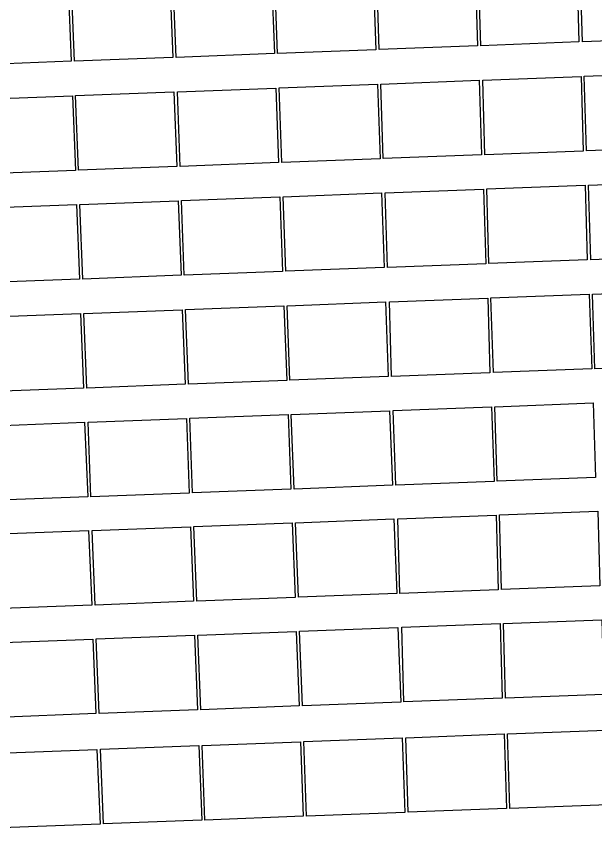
# Model space of a CAD drawing. Header units: metres. Extents: x 1956498 to 1957612, y 2277909 to 2278547.
# Drawn here: x 1956714.6 to 1956759, y 2278264.8 to 2278327 of the extents above; entities that cross this region are included whole.
import ezdxf

# ---------------------------------------------------------------- set-up
doc = ezdxf.new("R2010")
doc.units = ezdxf.units.M
doc.layers.add('PVcase PV Modules (full frames)', color=142, linetype='Continuous')

# ---------------------------------------------------------------- blocks, each defined once
blk = doc.blocks.new('3P6@20DEG F FX ID1 PVBlock')
at = {"color": 0, "transparency": 33554687}
blk.add_polyline3d([(0, 0, 2.083586713139974), (7.539539347030692, 0.2870042413902952, 2.083586713139975), (7.757297679336461, -5.433460050740019, 1.675326544159361e-15), (0.2177583323057694, -5.720464292130313, 0)], close=True, dxfattribs=at)

msp = doc.modelspace()

# ---------------------------------------------------------------- block references
at = {"layer": 'PVcase PV Modules (full frames)', "color": 144, "true_color": 0x007ca5, "transparency": 33554687, "extrusion": (0.02450537313439653, 0.0009328349787302945, 0.9996992630318612), "rotation": 267.82}
msp.add_blockref('3P6@20DEG F FX ID1 PVBlock', (2202248.768537946, -2041369.837785331, 50698.27275286428), dxfattribs=at)
at = {"layer": 'PVcase PV Modules (full frames)', "color": 144, "true_color": 0x007ca5, "transparency": 33554687, "extrusion": (0.01859165566819167, 0.0007077201650708768, 0.9998269097557255), "rotation": 267.82}
msp.add_blockref('3P6@20DEG F FX ID1 PVBlock', (2202248.768537946, -2041641.982146299, 38613.75271598216), dxfattribs=at)
at = {"layer": 'PVcase PV Modules (full frames)', "color": 144, "true_color": 0x007ca5, "transparency": 33554687, "extrusion": (0.008432807698827195, 0.0003210078845659597, 0.9999643917201515), "rotation": 359.9999224488419}
msp.add_blockref('3P6@20DEG F FX ID1 PVBlock', (1956659.577923794, 2278324.299822445, 17854.57672933604), dxfattribs=at)
at = {"layer": 'PVcase PV Modules (full frames)', "color": 144, "true_color": 0x007ca5, "transparency": 33554687, "extrusion": (0.01778928317675152, 0.0006771766135860085, 0.9998415288613948), "rotation": 267.82}
msp.add_blockref('3P6@20DEG F FX ID1 PVBlock', (2202248.768537946, -2041656.731653409, 36974.17915796326), dxfattribs=at)
at = {"layer": 'PVcase PV Modules (full frames)', "color": 144, "true_color": 0x007ca5, "transparency": 33554687, "extrusion": (-0.004422421384164912, -0.0001683463187933811, 0.9999902068763563), "rotation": 359.9999786715883}
for p in [(1956702.441542191, 2278327.936593628, -8414.584502983635), (1956702.75720289, 2278319.575730915, -8414.954817623915)]:
    msp.add_blockref('3P6@20DEG F FX ID1 PVBlock', p, dxfattribs=at)
at = {"layer": 'PVcase PV Modules (full frames)', "color": 144, "true_color": 0x007ca5, "transparency": 33554687, "extrusion": (-0.004164795667524477, -0.0001585393969160998, 0.9999913146334359), "rotation": 359.9999810841688}
msp.add_blockref('3P6@20DEG F FX ID1 PVBlock', (1956712.234988136, 2278328.39543674, -7888.137316972307), dxfattribs=at)
at = {"layer": 'PVcase PV Modules (full frames)', "color": 144, "true_color": 0x007ca5, "transparency": 33554687, "extrusion": (-0.006074298169216021, -0.0002312275668036521, 0.9999815245471108), "rotation": 359.9999597623716}
msp.add_blockref('3P6@20DEG F FX ID1 PVBlock', (1956678.716022272, 2278326.359072593, -11790.11208439477), dxfattribs=at)
at = {"layer": 'PVcase PV Modules (full frames)', "color": 144, "true_color": 0x007ca5, "transparency": 33554687, "extrusion": (0.01760539590811649, 0.0006701766599274718, 0.9998447884037617), "rotation": 267.82}
msp.add_blockref('3P6@20DEG F FX ID1 PVBlock', (2202240.401718945, -2041679.120792829, 36597.87159461829), dxfattribs=at)
at = {"layer": 'PVcase PV Modules (full frames)', "color": 144, "true_color": 0x007ca5, "transparency": 33554687, "extrusion": (0.01702503413758289, 0.0006480842903519321, 0.9998548535659397), "rotation": 267.82}
msp.add_blockref('3P6@20DEG F FX ID1 PVBlock', (2202240.401718942, -2041684.423051624, 35412.00745602896), dxfattribs=at)
at = {"layer": 'PVcase PV Modules (full frames)', "color": 144, "true_color": 0x007ca5, "transparency": 33554687, "extrusion": (0.02824139592333477, 0.001075052472001732, 0.9996005541307407), "rotation": 267.82}
msp.add_blockref('3P6@20DEG F FX ID1 PVBlock', (2202240.401718944, -2041165.95941133, 58332.23644979385), dxfattribs=at)
at = {"layer": 'PVcase PV Modules (full frames)', "color": 144, "true_color": 0x007ca5, "transparency": 33554687, "extrusion": (0.001460623396367189, 5.560089158449416e-05, 0.9999989317433469), "rotation": 359.9999976734474}
msp.add_blockref('3P6@20DEG F FX ID1 PVBlock', (1956723.934382064, 2278321.059565548, 3606.786453556251), dxfattribs=at)
at = {"layer": 'PVcase PV Modules (full frames)', "color": 144, "true_color": 0x007ca5, "transparency": 33554687, "extrusion": (0.01405221769229523, 0.000534919428494901, 0.999901119630903), "rotation": 359.9997846487425}
msp.add_blockref('3P6@20DEG F FX ID1 PVBlock', (1956532.775623366, 2278306.186029702, 29337.17394598993), dxfattribs=at)
at = {"layer": 'PVcase PV Modules (full frames)', "color": 144, "true_color": 0x007ca5, "transparency": 33554687, "extrusion": (-0.004482304331922819, -0.0001706258559378144, 0.9999899398667436), "rotation": 359.9999780900689}
msp.add_blockref('3P6@20DEG F FX ID1 PVBlock', (1956694.483384341, 2278319.240038725, -8537.32259608225), dxfattribs=at)
at = {"layer": 'PVcase PV Modules (full frames)', "color": 144, "true_color": 0x007ca5, "transparency": 33554687, "extrusion": (0.02978343473666005, 0.001133752567517131, 0.9995557321232282), "rotation": 267.82}
msp.add_blockref('3P6@20DEG F FX ID1 PVBlock', (2202232.049382779, -2041073.482875319, 61482.97088777702), dxfattribs=at)
at = {"layer": 'PVcase PV Modules (full frames)', "color": 144, "true_color": 0x007ca5, "transparency": 33554687, "extrusion": (0.01460304963169265, 0.0005558876993167201, 0.9998932152636703), "rotation": 359.9997674338423}
for p in [(1956540.709294546, 2278297.515712264, 30462.27878021332), (1956533.23279702, 2278288.861301477, 30462.03402899179)]:
    msp.add_blockref('3P6@20DEG F FX ID1 PVBlock', p, dxfattribs=at)
at = {"layer": 'PVcase PV Modules (full frames)', "color": 144, "true_color": 0x007ca5, "transparency": 33554687, "extrusion": (0.01089030812033021, 0.0004145564439308736, 0.9999406129025858), "rotation": 359.9998706610272}
msp.add_blockref('3P6@20DEG F FX ID1 PVBlock', (1956612.229151037, 2278303.919313642, 22875.59691503392), dxfattribs=at)
at = {"layer": 'PVcase PV Modules (full frames)', "color": 144, "true_color": 0x007ca5, "transparency": 33554687, "extrusion": (0.02064417063335337, 0.0007858523258573921, 0.999786577552921), "rotation": 267.82}
msp.add_blockref('3P6@20DEG F FX ID1 PVBlock', (2202232.049382778, -2041542.757654548, 42807.23007683728), dxfattribs=at)
at = {"layer": 'PVcase PV Modules (full frames)', "color": 144, "true_color": 0x007ca5, "transparency": 33554687, "extrusion": (-0.00398115897252602, -0.0001515489817310912, 0.9999920636715781), "rotation": 359.9999827154965}
msp.add_blockref('3P6@20DEG F FX ID1 PVBlock', (1956706.425886428, 2278311.501222801, -7513.631656275903), dxfattribs=at)
at = {"layer": 'PVcase PV Modules (full frames)', "color": 144, "true_color": 0x007ca5, "transparency": 33554687, "extrusion": (-0.001119074062150184, -4.259928723542772e-05, 0.9999993729290755), "rotation": 359.9999986343043}
msp.add_blockref('3P6@20DEG F FX ID1 PVBlock', (1956726.717441409, 2278312.841390376, -1665.086370093313), dxfattribs=at)
at = {"layer": 'PVcase PV Modules (full frames)', "color": 144, "true_color": 0x007ca5, "transparency": 33554687, "extrusion": (-0.004534140012205427, -0.0001725990613833592, 0.999989705838972), "rotation": 359.9999775803806}
msp.add_blockref('3P6@20DEG F FX ID1 PVBlock', (1956694.373350421, 2278310.859287037, -8643.620544094589), dxfattribs=at)
at = {"layer": 'PVcase PV Modules (full frames)', "color": 144, "true_color": 0x007ca5, "transparency": 33554687, "extrusion": (0.01460304963170769, 0.000555887699317293, 0.99989321526367), "rotation": 359.9997674338423}
msp.add_blockref('3P6@20DEG F FX ID1 PVBlock', (1956541.022183313, 2278289.157784865, 30462.03402902254), dxfattribs=at)
at = {"layer": 'PVcase PV Modules (full frames)', "color": 144, "true_color": 0x007ca5, "transparency": 33554687, "extrusion": (0.02500516282214338, 0.0009518602471961951, 0.9996868688716022), "rotation": 267.82}
msp.add_blockref('3P6@20DEG F FX ID1 PVBlock', (2202223.685602386, -2041336.448145804, 51718.39843941502), dxfattribs=at)
at = {"layer": 'PVcase PV Modules (full frames)', "color": 144, "true_color": 0x007ca5, "transparency": 33554687, "extrusion": (-0.002859240969067858, -0.0001088414354654912, 0.9999959064389328), "rotation": 359.9999910846469}
for p in [(1956713.552823467, 2278303.701164354, -5221.431914496999), (1956721.342182946, 2278303.997677171, -5221.431914496989)]:
    msp.add_blockref('3P6@20DEG F FX ID1 PVBlock', p, dxfattribs=at)
at = {"layer": 'PVcase PV Modules (full frames)', "color": 144, "true_color": 0x007ca5, "transparency": 33554687, "extrusion": (0.004736656586778219, 0.0001803081684227854, 0.9999887657235672), "rotation": 359.9999755329064}
msp.add_blockref('3P6@20DEG F FX ID1 PVBlock', (1956710.459767391, 2278303.028774664, 10300.4958822049), dxfattribs=at)
at = {"layer": 'PVcase PV Modules (full frames)', "color": 144, "true_color": 0x007ca5, "transparency": 33554687, "extrusion": (-0.003781502336558997, -0.0001439487426837519, 0.9999928397337843), "rotation": 359.9999844056799}
msp.add_blockref('3P6@20DEG F FX ID1 PVBlock', (1956700.344444681, 2278302.960166806, -7106.025771795824), dxfattribs=at)
at = {"layer": 'PVcase PV Modules (full frames)', "color": 144, "true_color": 0x007ca5, "transparency": 33554687, "extrusion": (0.01595786079010141, 0.0006074606841966716, 0.9998724807046752), "rotation": 267.82}
msp.add_blockref('3P6@20DEG F FX ID1 PVBlock', (2202215.341736531, -2041721.096198337, 33230.29104181612), dxfattribs=at)
at = {"layer": 'PVcase PV Modules (full frames)', "color": 144, "true_color": 0x007ca5, "transparency": 33554687, "extrusion": (0.0164279331102609, 0.0006253547150434081, 0.9998648568407659), "rotation": 267.82}
msp.add_blockref('3P6@20DEG F FX ID1 PVBlock', (2202215.34173653, -2041713.031261702, 34190.86870909009), dxfattribs=at)
at = {"layer": 'PVcase PV Modules (full frames)', "color": 144, "true_color": 0x007ca5, "transparency": 33554687, "extrusion": (-0.000773947931266573, -2.946152658202274e-05, 0.9999997000682641), "rotation": 359.9999993467796}
for p in [(1956727.775964289, 2278296.187348045, -960.5850920418862), (1956735.565322777, 2278296.483861951, -960.5850920418802)]:
    msp.add_blockref('3P6@20DEG F FX ID1 PVBlock', p, dxfattribs=at)
at = {"layer": 'PVcase PV Modules (full frames)', "color": 144, "true_color": 0x007ca5, "transparency": 33554687, "extrusion": (-0.009632730054846135, -0.0003666847873136191, 0.9999535369475709), "rotation": 359.999898808266}
msp.add_blockref('3P6@20DEG F FX ID1 PVBlock', (1956627.500386385, 2278288.784676645, -19063.062890982), dxfattribs=at)
at = {"layer": 'PVcase PV Modules (full frames)', "color": 144, "true_color": 0x007ca5, "transparency": 33554687, "extrusion": (-0.0007739479312515165, -2.946152658144959e-05, 0.9999997000682641), "rotation": 359.9999993467796}
msp.add_blockref('3P6@20DEG F FX ID1 PVBlock', (1956719.986605799, 2278295.89083414, -960.5850920111253), dxfattribs=at)
at = {"layer": 'PVcase PV Modules (full frames)', "color": 144, "true_color": 0x007ca5, "transparency": 33554687, "extrusion": (0.02972452966859615, 0.001131510254877649, 0.999557488101872), "rotation": 267.82}
for p in [(2202207.031651056, -2041077.1411438, 61361.57609239603), (2202207.031651057, -2041069.346033122, 61361.57609239604)]:
    msp.add_blockref('3P6@20DEG F FX ID1 PVBlock', p, dxfattribs=at)
at = {"layer": 'PVcase PV Modules (full frames)', "color": 144, "true_color": 0x007ca5, "transparency": 33554687, "extrusion": (0.0005447520365601496, 2.073682990464638e-05, 0.9999998514075903), "rotation": 359.9999996763811}
msp.add_blockref('3P6@20DEG F FX ID1 PVBlock', (1956735.366221898, 2278288.171933944, 1733.847125773043), dxfattribs=at)
at = {"layer": 'PVcase PV Modules (full frames)', "color": 144, "true_color": 0x007ca5, "transparency": 33554687, "extrusion": (-0.003323275714535853, -0.0001265056366814755, 0.9999944699021336), "rotation": 359.9999879560182}
msp.add_blockref('3P6@20DEG F FX ID1 PVBlock', (1956711.67331324, 2278286.852023351, -6170.320882817771), dxfattribs=at)
at = {"layer": 'PVcase PV Modules (full frames)', "color": 144, "true_color": 0x007ca5, "transparency": 33554687, "extrusion": (-0.002702992994492114, -0.000102893614339053, 0.999996341614196), "rotation": 359.9999920324137}
msp.add_blockref('3P6@20DEG F FX ID1 PVBlock', (1956722.734827749, 2278287.418478987, -4902.800680296089), dxfattribs=at)
at = {"layer": 'PVcase PV Modules (full frames)', "color": 144, "true_color": 0x007ca5, "transparency": 33554687, "extrusion": (-0.01734577335808022, -0.0006602937254945719, 0.9998493327290898), "rotation": 87.82000000000001}
msp.add_blockref('3P6@20DEG F FX ID1 PVBlock', (-2202207.031651057, 2041663.348794384, -34824.64117202919), dxfattribs=at)
at = {"layer": 'PVcase PV Modules (full frames)', "color": 144, "true_color": 0x007ca5, "transparency": 33554687, "extrusion": (0.02638078325734269, 0.00100422536942357, 0.9996514621637567), "rotation": 267.82}
msp.add_blockref('3P6@20DEG F FX ID1 PVBlock', (2202198.704152138, -2041263.316851398, 54528.42383044018), dxfattribs=at)
at = {"layer": 'PVcase PV Modules (full frames)', "color": 144, "true_color": 0x007ca5, "transparency": 33554687, "extrusion": (0.02957705126572471, 0.001125896261079176, 0.9995618692187263), "rotation": 267.82}
msp.add_blockref('3P6@20DEG F FX ID1 PVBlock', (2202198.704152138, -2041086.179844894, 61059.87131918516), dxfattribs=at)
at = {"layer": 'PVcase PV Modules (full frames)', "color": 144, "true_color": 0x007ca5, "transparency": 33554687, "extrusion": (-0.003009980989447508, -0.0001145795877855342, 0.9999954634326904), "rotation": 359.9999901198251}
msp.add_blockref('3P6@20DEG F FX ID1 PVBlock', (1956721.515319444, 2278278.970314209, -5530.486752288267), dxfattribs=at)
at = {"layer": 'PVcase PV Modules (full frames)', "color": 144, "true_color": 0x007ca5, "transparency": 33554687, "extrusion": (0.0005161344899370372, 1.964745867372994e-05, 0.999999866609574), "rotation": 359.9999997094894}
msp.add_blockref('3P6@20DEG F FX ID1 PVBlock', (1956735.720820646, 2278279.853082842, 1675.000921229055), dxfattribs=at)
at = {"layer": 'PVcase PV Modules (full frames)', "color": 144, "true_color": 0x007ca5, "transparency": 33554687, "extrusion": (-0.0161853303414141, -0.0006161196649392554, 0.9998688191349392), "rotation": 87.82000000000001}
msp.add_blockref('3P6@20DEG F FX ID1 PVBlock', (-2202198.704152138, 2041702.402669017, -32453.71408799963), dxfattribs=at)
at = {"layer": 'PVcase PV Modules (full frames)', "color": 144, "true_color": 0x007ca5, "transparency": 33554687, "extrusion": (-0.005976418024132423, -0.0002275016074984654, 0.9999821151753763), "rotation": 359.999961048699}
msp.add_blockref('3P6@20DEG F FX ID1 PVBlock', (1956689.484850859, 2278276.714228584, -11592.27346463807), dxfattribs=at)
at = {"layer": 'PVcase PV Modules (full frames)', "color": 144, "true_color": 0x007ca5, "transparency": 33554687, "extrusion": (0.02846727236956223, 0.001083650808732076, 0.9995941376902737), "rotation": 267.82}
msp.add_blockref('3P6@20DEG F FX ID1 PVBlock', (2202190.23438014, -2041152.77202731, 58791.69974786964), dxfattribs=at)
at = {"layer": 'PVcase PV Modules (full frames)', "color": 144, "true_color": 0x007ca5, "transparency": 33554687, "extrusion": (-5.171874115333591e-05, -1.968753976490626e-06, 0.9999999986606479)}
msp.add_blockref('3P6@20DEG F FX ID1 PVBlock', (1956736.652040458, 2278271.422881842, 514.1480001046996), dxfattribs=at)
at = {"layer": 'PVcase PV Modules (full frames)', "color": 144, "true_color": 0x007ca5, "transparency": 33554687, "extrusion": (0.01634576051190063, 0.0006222266878298162, 0.9998662055231372), "rotation": 267.82}
msp.add_blockref('3P6@20DEG F FX ID1 PVBlock', (2202190.23438014, -2041708.056456882, 34021.82368870277), dxfattribs=at)
at = {"layer": 'PVcase PV Modules (full frames)', "color": 144, "true_color": 0x007ca5, "transparency": 33554687, "extrusion": (-0.003911790442830645, -0.0001489083612203139, 0.9999923378315613), "rotation": 359.9999833125887}
msp.add_blockref('3P6@20DEG F FX ID1 PVBlock', (1956708.497182265, 2278269.756076879, -7373.73659356695), dxfattribs=at)
at = {"layer": 'PVcase PV Modules (full frames)', "color": 144, "true_color": 0x007ca5, "transparency": 33554687, "extrusion": (7.862515183087503e-05, 2.992988167679524e-06, 0.9999999969045638)}
msp.add_blockref('3P6@20DEG F FX ID1 PVBlock', (1956728.778187758, 2278271.123015043, 780.5008632804527), dxfattribs=at)
at = {"layer": 'PVcase PV Modules (full frames)', "color": 144, "true_color": 0x007ca5, "transparency": 33554687, "extrusion": (-0.01454502888415975, -0.0005536790497077576, 0.9998940621757233), "rotation": 359.9997692783298}
msp.add_blockref('3P6@20DEG F FX ID1 PVBlock', (1956515.278483049, 2278254.768247422, -29102.25617770496), dxfattribs=at)

doc.saveas('drawing.dxf')
